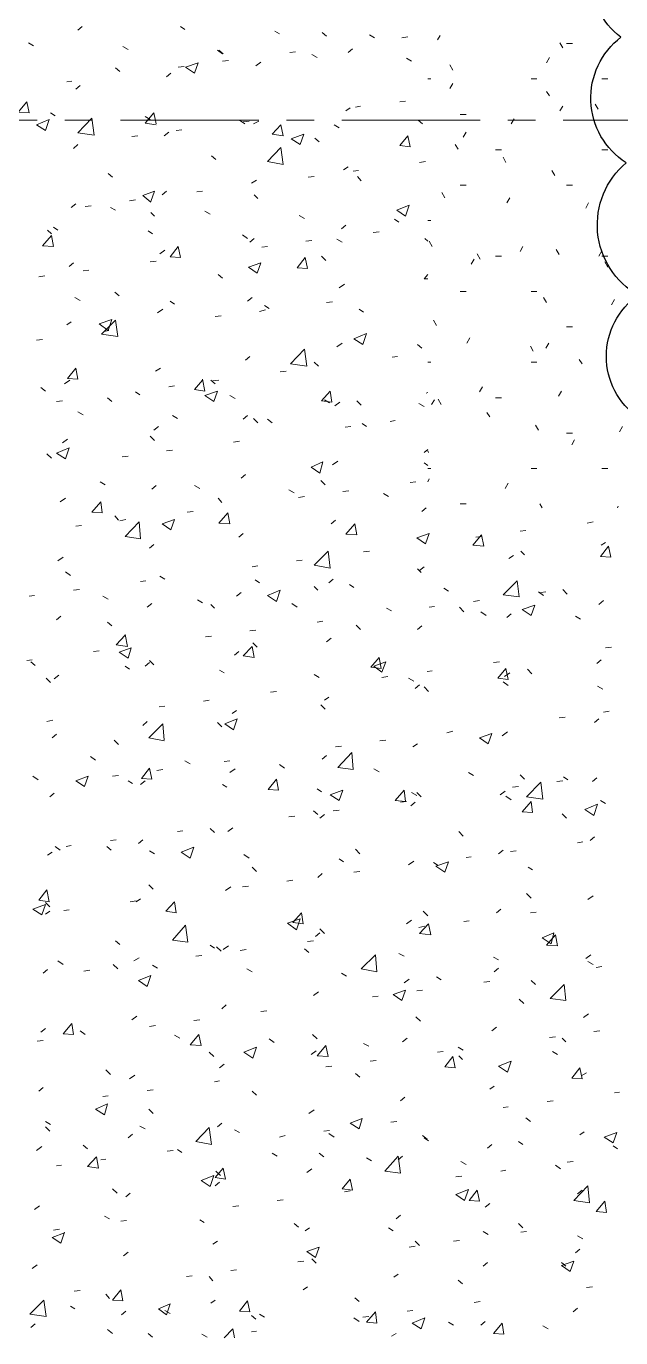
# Model space of a CAD drawing. Header units: inches. Extents: x -257 to 21868, y -296 to 108.
# Drawn here: x 78.38 to 83.75, y 10.07 to 21.92 of the extents above; entities that cross this region are included whole.
import ezdxf

# ---------------------------------------------------------------- set-up
doc = ezdxf.new("R2010")
doc.units = ezdxf.units.IN
doc.header["$MEASUREMENT"] = 0
doc.linetypes.add('CENTER', pattern=[2, 1.25, -0.25, 0.25, -0.25])
doc.layers.add('NSE-By_Others', color=8, linetype='Continuous', lineweight=0)
doc.layers.add('NSE-Grid', color=6, linetype='CENTER', lineweight=13)

msp = doc.modelspace()

# ---------------------------------------------------------------- linework, layer by layer
for points in [[(83.74801, 21.82438, -0.52056705), (83.77911, 22.92808, -0.52056705)], [(83.79468, 20.68959, -0.52056705), (83.74801, 21.82438, -0.52056705)], [(83.9035, 19.49261, -0.52056705), (83.79468, 20.68959, -0.52056705)], [(83.9035, 18.38891, -0.52056705), (83.9035, 19.49261, -0.52056705)]]:
    msp.add_lwpolyline(points, format="xyb")
at = {"layer": 'NSE-By_Others'}
for points in [[(78.84282, 21.88652), (78.88282, 21.91986)], [(79.76948, 21.91986), (79.80948, 21.89319)], [(80.62282, 21.87986), (80.66282, 21.85319)], [(81.04948, 21.86652), (81.08948, 21.83319)], [(81.47615, 21.84652), (81.52282, 21.81986)], [(81.76948, 21.81986), (81.82282, 21.82652)], [(82.11615, 21.83986), (82.08948, 21.79986)], [(78.39615, 21.77319), (78.44282, 21.74652)], [(79.24948, 21.73986), (79.29615, 21.71319)], [(80.10282, 21.70652), (80.14948, 21.67319)], [(80.11615, 21.70652), (80.15615, 21.67319)], [(80.75615, 21.68652), (80.80948, 21.69319)], [(81.28282, 21.68652), (81.32282, 21.71986)], [(83.22282, 21.72652), (83.19615, 21.77319)], [(83.25615, 21.76652), (83.30948, 21.76652)], [(80.14948, 21.60652), (80.20282, 21.61319)], [(80.44948, 21.56652), (80.49615, 21.59986)], [(80.95615, 21.66652), (81.00282, 21.63986)], [(81.80948, 21.63319), (81.85615, 21.60652)], [(82.22948, 21.52652), (82.20282, 21.57319)], [(83.10282, 21.63986), (83.07615, 21.59319)], [(79.18282, 21.54652), (79.22282, 21.51319)], [(79.64282, 21.46652), (79.68282, 21.49986)], [(79.74948, 21.55319), (79.80282, 21.55986)], [(78.74282, 21.41986), (78.78948, 21.42652)], [(78.82282, 21.35319), (78.86282, 21.38652)], [(82.00282, 21.44652), (82.02948, 21.44652)], [(82.22948, 21.40652), (82.20282, 21.35986)], [(82.93615, 21.44652), (82.98948, 21.44652)], [(83.10282, 21.29319), (83.07615, 21.33319)], [(83.57615, 21.44652), (83.62948, 21.44652)], [(81.74948, 21.23986), (81.80282, 21.24652)], [(83.54282, 21.17319), (83.51615, 21.21986)], [(78.59615, 21.13986), (78.63615, 21.11319)], [(79.54948, 21.03319), (79.44948, 21.04652), (79.52948, 21.13986), (79.54948, 21.03986)], [(79.44948, 21.10652), (79.49615, 21.07986)], [(81.26282, 21.15986), (81.30282, 21.18652)], [(81.34948, 21.19319), (81.39615, 21.19986)], [(82.29615, 21.12652), (82.34948, 21.12652)], [(83.22282, 21.19986), (83.19615, 21.15986)], [(79.72948, 20.97986), (79.78282, 20.98652)], [(80.30282, 21.07319), (80.34948, 21.03986)], [(80.33615, 21.05986), (80.38948, 21.06652)], [(80.42948, 21.03986), (80.47615, 21.06652)], [(81.15615, 21.03319), (81.20282, 21.00652)], [(81.91615, 21.07319), (81.95615, 21.03986)], [(82.78282, 21.08652), (82.75615, 21.03986)], [(79.32948, 20.92652), (79.38282, 20.93319)], [(79.62282, 20.93319), (79.66282, 20.96652)], [(80.98282, 20.91319), (81.02282, 20.87986)], [(82.34948, 20.96652), (82.32282, 20.91986)], [(78.80282, 20.81986), (78.84282, 20.85319)], [(80.04948, 20.75319), (80.08948, 20.71986)], [(82.27615, 20.81319), (82.24948, 20.85319)], [(82.61615, 20.80652), (82.66948, 20.80652)], [(82.70948, 20.69319), (82.68282, 20.73986)], [(83.57615, 20.80652), (83.62948, 20.80652)], [(81.24282, 20.62652), (81.28282, 20.65319)], [(81.32948, 20.61319), (81.37615, 20.61986)], [(81.92948, 20.69319), (81.98282, 20.69986)], [(83.14948, 20.57319), (83.12282, 20.61986)], [(79.11615, 20.59319), (79.15615, 20.55986)], [(80.40948, 20.50652), (80.45615, 20.53319)], [(80.92282, 20.55986), (80.97615, 20.56652)], [(81.36948, 20.56652), (81.40282, 20.52652)], [(79.50282, 20.33319), (79.42948, 20.39319), (79.53615, 20.43319), (79.50282, 20.33986)], [(79.60282, 20.39986), (79.64282, 20.43319)], [(79.91615, 20.42652), (79.96948, 20.43319)], [(80.43615, 20.39986), (80.46948, 20.36652)], [(82.15615, 20.37319), (82.12948, 20.41986)], [(82.29615, 20.48652), (82.34948, 20.48652)], [(83.25615, 20.48652), (83.30948, 20.48652)], [(78.78282, 20.28652), (78.82282, 20.31986)], [(78.90948, 20.29319), (78.96282, 20.29986)], [(79.13615, 20.28652), (79.18282, 20.25986)], [(79.30948, 20.34652), (79.36282, 20.35319)], [(82.74282, 20.37319), (82.71615, 20.32652)], [(83.45615, 20.32652), (83.42948, 20.27986)], [(79.50282, 20.23986), (79.53615, 20.20652)], [(79.98948, 20.25319), (80.03615, 20.22652)], [(80.84282, 20.21319), (80.88948, 20.18652)], [(81.70282, 20.17986), (81.74282, 20.15319)], [(82.00282, 20.16652), (82.02948, 20.16652)], [(78.56948, 20.07986), (78.60282, 20.04652)], [(78.62282, 20.10652), (78.66282, 20.07986)], [(79.47615, 20.07319), (79.51615, 20.04652)], [(80.32948, 20.03986), (80.37615, 20.00652)], [(81.22282, 20.09319), (81.26282, 20.12652)], [(81.50948, 20.05986), (81.56282, 20.06652)], [(80.39615, 19.97319), (80.43615, 20.00652)], [(80.50282, 19.92652), (80.55615, 19.93319)], [(80.90282, 19.97986), (80.95615, 19.98652)], [(81.18282, 19.99986), (81.22948, 19.97319)], [(81.97615, 20.00652), (82.00282, 19.97986)], [(82.04282, 19.93319), (82.01615, 19.97986)], [(82.86282, 19.93319), (82.83615, 19.88652)], [(79.49615, 19.79319), (79.54948, 19.79986)], [(79.58282, 19.86652), (79.62948, 19.89986)], [(81.04282, 19.84652), (81.08282, 19.80652)], [(82.42282, 19.81986), (82.39615, 19.77319)], [(82.47615, 19.81986), (82.44948, 19.86652)], [(82.61615, 19.84652), (82.66948, 19.84652)], [(83.18948, 19.85986), (83.16282, 19.90652)], [(83.57615, 19.89319), (83.54948, 19.84652)], [(83.57615, 19.84652), (83.62948, 19.84652)], [(83.62948, 19.74652), (83.60282, 19.79319)], [(78.76282, 19.75319), (78.80282, 19.78652)], [(78.88948, 19.71319), (78.94282, 19.71986)], [(80.10948, 19.67986), (80.14948, 19.64652)], [(82.00282, 19.63986), (81.96948, 19.63986), (82.00282, 19.67986)], [(78.48948, 19.65986), (78.54282, 19.66652)], [(81.20282, 19.55986), (81.24948, 19.59319)], [(78.81615, 19.47319), (78.86282, 19.44652)], [(79.17615, 19.51986), (79.21615, 19.48652)], [(79.67615, 19.43986), (79.71615, 19.41319)], [(80.37615, 19.43986), (80.41615, 19.47319)], [(82.29615, 19.52652), (82.34948, 19.52652)], [(82.93615, 19.52652), (82.98948, 19.52652)], [(83.07615, 19.42652), (83.04948, 19.47319)], [(83.68948, 19.45319), (83.66282, 19.40652)], [(79.56282, 19.33319), (79.60948, 19.36652)], [(80.48282, 19.34652), (80.53615, 19.35986)], [(80.52948, 19.39986), (80.56948, 19.37319)], [(81.08948, 19.42652), (81.14282, 19.43319)], [(81.38282, 19.36652), (81.42282, 19.33986)], [(78.74282, 19.22652), (78.78282, 19.25319)], [(80.08282, 19.29986), (80.13615, 19.30652)], [(82.08282, 19.21986), (82.05615, 19.26652)], [(83.25615, 19.20652), (83.30948, 19.20652)], [(78.46948, 19.08652), (78.52282, 19.09319)], [(79.07615, 19.16652), (79.12282, 19.17319)], [(82.38282, 19.10652), (82.35615, 19.05986)], [(81.18282, 19.02652), (81.22948, 19.05986)], [(81.90948, 19.04652), (81.94948, 19.01319)], [(82.95615, 18.98652), (82.92948, 19.03319)], [(83.09615, 19.05986), (83.06948, 19.01319)], [(80.35615, 18.90652), (80.39615, 18.93986)], [(80.97615, 18.88652), (81.01615, 18.85319)], [(81.68282, 18.93319), (81.72948, 18.93986)], [(82.00282, 18.88652), (82.02948, 18.88652)], [(82.93615, 18.88652), (82.98948, 18.88652)], [(83.39615, 18.87319), (83.36948, 18.91319)], [(78.72282, 18.69319), (78.76948, 18.72652)], [(79.54282, 18.80652), (79.58948, 18.83319)], [(79.96948, 18.73319), (79.98948, 18.62652), (79.89615, 18.63986), (79.96948, 18.72652)], [(80.04282, 18.72652), (80.08282, 18.69319)], [(80.06282, 18.71986), (80.11615, 18.72652)], [(80.66948, 18.79986), (80.72282, 18.80652)], [(78.50948, 18.65986), (78.54948, 18.62652)], [(79.36282, 18.61986), (79.40282, 18.59319)], [(79.66282, 18.66652), (79.71615, 18.67319)], [(81.98948, 18.60652), (82.00282, 18.61319)], [(82.49615, 18.66652), (82.46948, 18.61986)], [(83.20948, 18.62652), (83.18282, 18.57986)], [(78.64948, 18.53319), (78.70282, 18.53986)], [(79.10948, 18.56652), (79.14948, 18.53319)], [(80.21615, 18.58652), (80.26282, 18.55986)], [(81.06948, 18.54652), (81.11615, 18.51986)], [(81.16282, 18.49319), (81.20948, 18.52652)], [(81.36282, 18.53986), (81.40282, 18.49986)], [(81.92282, 18.51319), (81.96948, 18.48652)], [(82.06282, 18.54652), (82.03615, 18.50652)], [(82.12282, 18.50652), (82.09615, 18.55319)], [(82.61615, 18.56652), (82.66948, 18.56652)], [(78.84282, 18.43986), (78.88948, 18.41319)], [(79.69615, 18.40652), (79.74282, 18.37986)], [(80.33615, 18.37319), (80.37615, 18.40652)], [(80.42948, 18.37986), (80.46948, 18.33986)], [(80.55615, 18.37319), (80.59615, 18.33986)], [(82.56282, 18.39319), (82.53615, 18.43319)], [(79.52948, 18.27319), (79.56948, 18.30652)], [(81.25615, 18.29986), (81.30948, 18.30652)], [(81.40948, 18.33319), (81.44948, 18.30652)], [(81.66282, 18.35319), (81.70948, 18.35986)], [(83.00282, 18.27319), (82.97615, 18.31986)], [(83.76282, 18.30652), (83.73615, 18.25986)], [(78.70282, 18.15986), (78.74948, 18.19319)], [(79.49615, 18.21986), (79.53615, 18.17986)], [(80.24948, 18.16652), (80.30282, 18.17319)], [(83.25615, 18.24652), (83.30948, 18.24652)], [(83.32948, 18.18652), (83.30282, 18.13986)], [(78.56282, 18.05986), (78.60282, 18.01986)], [(79.24282, 18.03319), (79.29615, 18.03986)], [(79.64282, 18.08652), (79.69615, 18.09319)], [(81.96948, 18.07319), (82.00282, 18.09986)], [(82.00948, 18.07319), (82.00282, 18.08652)], [(81.14282, 17.95986), (81.18948, 17.99319)], [(81.96948, 17.97986), (82.00282, 17.95319)], [(82.00282, 17.92652), (82.02948, 17.92652)], [(82.93615, 17.92652), (82.98948, 17.92652)], [(83.57615, 17.92652), (83.62948, 17.92652)], [(79.04282, 17.80652), (79.08948, 17.77986)], [(80.31615, 17.83986), (80.35615, 17.87319)], [(81.03615, 17.81986), (81.07615, 17.77986)], [(81.84282, 17.79986), (81.89615, 17.80652)], [(82.01615, 17.83319), (82.00282, 17.80652)], [(82.72948, 17.79319), (82.70282, 17.74652)], [(78.68282, 17.62652), (78.72948, 17.65986)], [(79.50948, 17.73986), (79.54948, 17.77319)], [(79.89615, 17.77319), (79.94282, 17.74652)], [(80.10948, 17.65986), (80.14282, 17.61986)], [(80.74948, 17.73319), (80.79615, 17.70652)], [(80.83615, 17.66652), (80.88948, 17.67319)], [(81.23615, 17.71986), (81.28948, 17.72652)], [(81.60282, 17.69986), (81.64948, 17.67319)], [(79.82948, 17.53319), (79.88282, 17.53986)], [(81.94948, 17.53986), (81.98948, 17.57319)], [(82.29615, 17.60652), (82.34948, 17.60652)], [(83.03615, 17.57319), (83.01615, 17.60652)], [(83.72282, 17.58652), (83.71615, 17.57319)], [(79.17615, 17.49986), (79.20948, 17.45986)], [(79.22282, 17.45319), (79.27615, 17.46652)], [(81.12948, 17.42652), (81.16948, 17.45986)], [(83.44282, 17.43319), (83.49615, 17.44652)], [(78.82282, 17.40652), (78.87615, 17.41319)], [(80.29615, 17.30652), (80.33615, 17.33986)], [(82.43615, 17.30652), (82.48948, 17.31319)], [(82.83615, 17.35986), (82.88948, 17.36652)], [(79.48948, 17.20652), (79.52948, 17.23986)], [(83.56948, 17.23319), (83.60948, 17.25986)], [(78.66282, 17.09319), (78.70948, 17.12652)], [(80.81615, 17.09319), (80.86948, 17.09986)], [(81.42282, 17.17319), (81.47615, 17.17986)], [(82.73615, 17.11319), (82.77615, 17.13986)], [(82.84282, 17.17986), (82.87615, 17.14652)], [(78.72948, 16.99319), (78.77615, 16.95986)], [(79.58282, 16.95319), (79.62948, 16.92652)], [(80.41615, 17.03986), (80.46948, 17.04652)], [(81.90948, 17.01986), (81.94282, 16.98652)], [(81.92948, 17.00652), (81.96948, 17.03986)], [(78.80282, 16.82652), (78.85615, 16.83319)], [(79.40948, 16.90652), (79.45615, 16.91319)], [(80.44282, 16.91986), (80.48282, 16.89319)], [(80.97615, 16.85986), (81.00948, 16.82652)], [(81.10948, 16.89319), (81.14948, 16.92652)], [(81.29615, 16.87986), (81.33615, 16.85319)], [(82.14948, 16.84652), (82.18948, 16.81986)], [(83.22282, 16.83319), (83.26282, 16.79319)], [(78.40282, 16.77319), (78.44948, 16.77986)], [(79.06948, 16.77319), (79.11615, 16.74652)], [(79.92282, 16.73986), (79.96948, 16.71319)], [(80.27615, 16.77319), (80.31615, 16.80652)], [(82.41615, 16.72652), (82.46948, 16.73319)], [(83.00282, 16.81319), (83.04948, 16.77986)], [(83.02282, 16.80652), (83.06948, 16.81319)], [(83.54948, 16.69986), (83.58948, 16.73319)], [(78.64948, 16.55986), (78.68948, 16.59319)], [(79.46948, 16.67319), (79.50948, 16.70652)], [(80.04282, 16.69986), (80.07615, 16.66652)], [(80.77615, 16.70652), (80.82282, 16.67319)], [(81.62948, 16.66652), (81.67615, 16.63986)], [(82.01615, 16.67319), (82.06282, 16.67986)], [(82.28948, 16.67319), (82.32948, 16.63319)], [(82.48282, 16.63319), (82.52948, 16.59986)], [(82.71615, 16.57986), (82.75615, 16.61319)], [(83.33615, 16.59319), (83.38282, 16.56652)], [(79.10948, 16.53986), (79.14948, 16.50652)], [(81.00282, 16.53986), (81.05615, 16.54652)], [(81.35615, 16.51319), (81.39615, 16.47319)], [(81.90948, 16.47319), (81.94948, 16.50652)], [(79.26948, 16.42652), (79.28948, 16.31986), (79.18948, 16.33319), (79.26948, 16.41986)], [(79.99615, 16.40652), (80.04948, 16.41319)], [(80.39615, 16.45986), (80.44948, 16.46652)], [(80.42282, 16.35319), (80.46282, 16.31319)], [(81.08948, 16.35986), (81.12948, 16.39319)], [(78.98282, 16.27319), (79.03615, 16.27986)], [(80.25615, 16.23986), (80.29615, 16.27319)], [(83.60948, 16.30652), (83.66282, 16.31319)], [(78.38282, 16.19319), (78.42948, 16.19986)], [(78.41615, 16.17986), (78.45615, 16.14652)], [(79.26948, 16.13986), (79.30948, 16.11319)], [(79.44948, 16.13986), (79.48948, 16.17319)], [(79.48948, 16.19319), (79.52948, 16.15319)], [(82.59615, 16.17319), (82.64948, 16.17986)], [(83.52948, 16.16652), (83.56948, 16.19986)], [(78.55615, 16.03319), (78.59615, 15.99319)], [(78.62948, 16.02652), (78.66948, 16.05986)], [(80.12282, 16.10652), (80.16282, 16.07986)], [(80.97615, 16.06652), (81.02282, 16.03986)], [(81.58948, 16.03986), (81.64282, 16.04652)], [(81.82948, 16.03319), (81.87615, 16.00652)], [(81.99615, 16.09319), (82.04282, 16.09986)], [(82.68282, 15.99986), (82.72948, 15.96652)], [(82.69615, 16.04652), (82.74282, 16.07986)], [(82.90282, 16.11319), (82.94282, 16.07319)], [(80.58282, 15.90652), (80.63615, 15.91319)], [(81.88948, 15.93986), (81.92948, 15.97319)], [(81.96948, 15.95319), (82.00948, 15.91319)], [(83.53615, 15.95986), (83.58282, 15.93319)], [(79.57615, 15.77319), (79.62948, 15.77986)], [(79.97615, 15.82652), (80.02948, 15.83319)], [(81.03615, 15.79319), (81.07615, 15.75319)], [(81.06948, 15.83319), (81.10948, 15.85986)], [(78.56282, 15.63986), (78.61615, 15.65319)], [(80.23615, 15.71319), (80.27615, 15.73986)], [(83.18948, 15.67319), (83.24282, 15.67986)], [(83.50948, 15.63319), (83.54948, 15.66652)], [(83.58948, 15.72652), (83.64282, 15.73319)], [(78.60948, 15.49319), (78.64948, 15.52652)], [(79.42948, 15.60652), (79.46948, 15.63986)], [(79.62282, 15.46652), (79.48282, 15.49319), (79.60948, 15.61986), (79.62282, 15.47319)], [(80.10282, 15.63319), (80.14282, 15.59319)], [(82.17615, 15.53986), (82.22948, 15.55319)], [(82.67615, 15.51319), (82.72282, 15.54652)], [(79.16948, 15.47319), (79.20948, 15.43319)], [(81.16948, 15.41319), (81.22282, 15.41986)], [(81.56948, 15.46652), (81.62282, 15.47319)], [(81.86948, 15.41319), (81.90948, 15.43986)], [(78.95615, 15.32652), (79.00282, 15.29319)], [(79.80948, 15.28652), (79.85615, 15.25986)], [(80.16282, 15.27986), (80.21615, 15.28652)], [(81.04948, 15.29986), (81.08948, 15.33319)], [(79.55615, 15.19986), (79.60948, 15.20652)], [(80.21615, 15.17986), (80.26282, 15.21319)], [(80.66282, 15.25319), (80.70948, 15.21986)], [(81.51615, 15.21319), (81.56282, 15.18652)], [(82.36948, 15.17986), (82.41615, 15.15319)], [(78.43615, 15.14652), (78.48282, 15.11319)], [(79.15615, 15.14652), (79.20948, 15.15319)], [(79.29615, 15.10652), (79.33615, 15.07986)], [(79.40948, 15.07319), (79.44948, 15.10652)], [(80.14948, 15.07319), (80.18948, 15.04652)], [(82.76948, 15.04652), (82.82282, 15.05319)], [(82.83615, 15.15986), (82.87615, 15.11986)], [(83.16948, 15.09986), (83.22282, 15.10652)], [(83.22948, 15.13986), (83.26948, 15.11319)], [(83.48948, 15.09986), (83.52948, 15.13319)], [(78.58948, 14.95986), (78.62948, 14.99319)], [(81.00282, 15.03319), (81.04282, 15.00652)], [(81.85615, 14.99986), (81.90282, 14.97319)], [(81.90282, 14.99986), (81.94282, 14.95986)], [(82.65615, 14.97986), (82.70282, 15.01319)], [(82.70948, 14.96652), (82.75615, 14.93319)], [(80.96948, 14.83319), (81.00948, 14.79986)], [(81.14948, 14.83319), (81.20282, 14.83986)], [(81.75615, 14.91319), (81.80948, 14.91986)], [(81.84948, 14.87986), (81.88948, 14.91319)], [(83.56282, 14.92652), (83.60948, 14.89986)], [(80.74948, 14.77986), (80.80282, 14.78652)], [(81.02948, 14.76652), (81.06948, 14.79986)], [(83.21615, 14.80652), (83.25615, 14.76652)], [(79.74282, 14.64652), (79.78948, 14.65319)], [(80.03615, 14.67319), (80.07615, 14.63986)], [(80.19615, 14.64652), (80.24282, 14.67986)], [(82.28282, 14.64652), (82.32282, 14.60652)], [(83.46948, 14.56652), (83.50948, 14.59986)], [(78.56948, 14.43319), (78.60948, 14.45986)], [(78.63615, 14.51319), (78.68282, 14.47986)], [(78.73615, 14.51319), (78.78282, 14.51986)], [(79.10282, 14.51319), (79.14282, 14.47986)], [(79.13615, 14.56652), (79.18948, 14.57319)], [(79.38948, 14.53986), (79.42948, 14.57319)], [(79.48948, 14.47319), (79.53615, 14.44652)], [(81.34948, 14.48652), (81.38948, 14.44652)], [(82.64282, 14.44652), (82.68282, 14.47986)], [(82.74948, 14.46652), (82.80282, 14.47319)], [(83.35615, 14.54652), (83.40282, 14.55319)], [(80.34282, 14.43986), (80.38948, 14.40652)], [(81.20282, 14.39986), (81.24282, 14.37319)], [(81.82948, 14.34652), (81.87615, 14.37986)], [(82.05615, 14.36652), (82.09615, 14.33986)], [(82.34948, 14.41319), (82.39615, 14.41986)], [(80.41615, 14.32652), (80.45615, 14.28652)], [(81.00948, 14.23319), (81.04948, 14.26652)], [(81.33615, 14.27986), (81.38948, 14.28652)], [(82.90948, 14.32652), (82.94948, 14.29986)], [(79.48282, 14.16652), (79.52282, 14.12652)], [(80.17615, 14.11319), (80.22282, 14.14652)], [(80.32948, 14.14652), (80.38282, 14.15319)], [(80.72948, 14.19986), (80.78282, 14.20652)], [(78.54948, 14.00652), (78.58948, 13.96652)], [(79.31615, 14.01319), (79.36948, 14.01986)], [(79.36948, 14.01319), (79.40948, 14.03986)], [(82.89615, 14.08652), (82.93615, 14.04652)], [(83.44948, 14.03319), (83.49615, 14.06652)], [(78.54948, 13.89986), (78.58948, 13.92652)], [(78.71615, 13.93319), (78.76282, 13.93986)], [(81.96282, 13.92652), (82.00282, 13.88652)], [(82.62282, 13.91319), (82.66282, 13.94652)], [(82.92948, 13.91319), (82.98282, 13.91986)], [(81.02948, 13.76652), (81.06948, 13.72652)], [(81.80948, 13.81319), (81.85615, 13.84652)], [(81.92282, 13.77986), (81.97615, 13.79319)], [(82.32948, 13.83319), (82.37615, 13.83986)], [(79.18282, 13.65986), (79.22282, 13.62652)], [(80.91615, 13.65319), (80.96948, 13.65986)], [(80.98948, 13.69986), (81.02948, 13.73319)], [(79.90948, 13.51986), (79.96282, 13.52652)], [(80.03615, 13.61986), (80.07615, 13.59319)], [(80.09615, 13.60652), (80.13615, 13.56652)], [(80.15615, 13.57986), (80.20282, 13.61319)], [(80.30948, 13.57319), (80.36282, 13.57986)], [(80.88948, 13.58652), (80.92948, 13.55319)], [(81.74282, 13.54652), (81.78948, 13.51986)], [(82.59615, 13.51319), (82.64282, 13.48652)], [(83.42948, 13.49986), (83.47615, 13.53319)], [(78.52948, 13.36652), (78.56948, 13.39986)], [(78.66282, 13.47986), (78.70948, 13.44652)], [(78.89615, 13.38652), (78.94948, 13.39319)], [(79.16282, 13.44652), (79.20282, 13.40652)], [(79.34948, 13.47986), (79.39615, 13.50652)], [(79.51615, 13.43986), (79.56282, 13.41319)], [(80.36948, 13.40652), (80.41615, 13.37986)], [(82.60282, 13.37986), (82.64282, 13.41319)], [(83.44948, 13.47319), (83.49615, 13.44652)], [(83.52282, 13.41986), (83.57615, 13.42652)], [(81.22282, 13.36652), (81.26948, 13.33986)], [(81.78948, 13.27986), (81.83615, 13.31319)], [(82.08282, 13.33319), (82.12282, 13.30652)], [(82.50948, 13.28652), (82.56282, 13.29319)], [(82.93615, 13.29986), (82.97615, 13.26652)], [(80.96948, 13.16652), (81.01615, 13.19986)], [(81.50282, 13.15319), (81.55615, 13.15986)], [(81.90282, 13.20652), (81.95615, 13.21319)], [(80.14282, 13.04652), (80.18282, 13.07986)], [(82.82948, 13.13319), (82.86948, 13.09319)], [(79.32948, 12.94652), (79.37615, 12.97986)], [(79.88948, 12.93986), (79.94282, 12.94652)], [(80.49615, 13.01986), (80.54948, 13.02652)], [(81.89615, 12.97319), (81.93615, 12.93319)], [(83.40948, 12.96652), (83.45615, 12.99986)], [(78.50948, 12.83319), (78.54948, 12.86652)], [(78.86282, 12.84652), (78.90948, 12.81319)], [(79.48948, 12.88652), (79.54282, 12.89319)], [(79.71615, 12.80652), (79.76282, 12.77986)], [(80.96282, 12.81319), (81.00282, 12.77319)], [(82.58282, 12.84652), (82.62282, 12.87986)], [(83.50282, 12.83986), (83.55615, 12.84652)], [(78.47615, 12.75319), (78.52948, 12.75986)], [(80.56948, 12.77319), (80.61615, 12.73986)], [(81.42282, 12.73319), (81.46948, 12.70652)], [(81.77615, 12.74652), (81.81615, 12.77986)], [(82.27615, 12.69986), (82.32282, 12.67319)], [(83.10282, 12.78652), (83.15615, 12.79319)], [(83.21615, 12.77986), (83.24948, 12.74652)], [(80.02948, 12.65319), (80.06948, 12.61319)], [(80.94948, 12.63319), (80.99615, 12.66652)], [(81.48282, 12.57319), (81.53615, 12.57986)], [(82.08948, 12.65319), (82.14282, 12.65986)], [(82.28282, 12.61986), (82.31615, 12.58652)], [(83.12948, 12.65986), (83.17615, 12.63319)], [(79.09615, 12.49319), (79.13615, 12.45319)], [(79.30948, 12.41319), (79.35615, 12.44652)], [(80.12282, 12.51319), (80.16282, 12.54652)], [(81.08282, 12.51986), (81.13615, 12.52652)], [(81.34948, 12.45986), (81.38948, 12.42652)], [(83.38948, 12.43986), (83.43615, 12.46652)], [(78.48948, 12.29986), (78.52948, 12.33319)], [(80.07615, 12.38652), (80.12282, 12.39319)], [(82.56282, 12.31986), (82.60282, 12.34652)], [(79.06948, 12.25319), (79.11615, 12.25986)], [(79.46948, 12.30652), (79.52282, 12.31319)], [(80.41615, 12.29986), (80.45615, 12.26652)], [(81.75615, 12.21319), (81.79615, 12.24652)], [(83.08282, 12.20652), (83.13615, 12.21319)], [(83.68948, 12.28652), (83.73615, 12.29319)], [(79.48282, 12.13986), (79.52282, 12.09986)], [(80.92948, 12.09986), (80.97615, 12.13319)], [(82.68282, 12.15319), (82.72948, 12.15986)], [(78.54948, 12.02652), (78.59615, 11.99986)], [(78.54948, 11.97986), (78.58948, 11.93986)], [(79.40282, 11.98652), (79.44948, 11.95986)], [(80.10282, 11.97986), (80.14282, 12.01319)], [(81.66948, 12.01986), (81.72282, 12.02652)], [(82.88948, 12.05986), (82.92948, 12.02652)], [(79.29615, 11.87986), (79.33615, 11.91319)], [(80.25615, 11.95319), (80.30282, 11.92652)], [(80.66282, 11.88652), (80.71615, 11.89986)], [(81.06282, 11.93986), (81.11615, 11.94652)], [(81.10948, 11.91986), (81.15615, 11.88652)], [(81.95615, 11.89986), (81.99615, 11.86652)], [(81.96948, 11.87986), (82.00948, 11.85319)], [(83.37615, 11.90652), (83.41615, 11.93319)], [(78.46948, 11.76652), (78.51615, 11.79986)], [(78.88948, 11.81319), (78.92948, 11.77986)], [(79.64948, 11.75986), (79.70282, 11.76652)], [(79.74282, 11.77319), (79.78282, 11.74652)], [(80.59615, 11.73986), (80.64282, 11.71319)], [(81.02282, 11.73986), (81.06282, 11.70652)], [(82.54282, 11.78652), (82.58282, 11.81986)], [(82.82282, 11.84652), (82.86282, 11.81986)], [(83.67615, 11.80652), (83.71615, 11.77986)], [(78.64948, 11.62652), (78.69615, 11.63319)], [(79.04948, 11.67986), (79.09615, 11.68652)], [(81.44948, 11.69986), (81.49615, 11.67319)], [(81.73615, 11.67986), (81.77615, 11.71319)], [(82.30282, 11.66652), (82.34948, 11.63986)], [(83.15615, 11.63319), (83.20282, 11.59986)], [(83.26282, 11.65986), (83.31615, 11.66652)], [(80.08948, 11.57986), (80.12948, 11.53986)], [(80.90948, 11.56652), (80.95615, 11.59986)], [(82.25615, 11.52652), (82.30948, 11.53319)], [(82.66282, 11.57986), (82.70948, 11.58652)], [(79.15615, 11.41986), (79.19615, 11.37986)], [(79.27615, 11.34652), (79.31615, 11.37986)], [(80.08282, 11.44652), (80.12282, 11.47986)], [(81.24948, 11.39319), (81.30282, 11.39986)], [(83.35615, 11.37319), (83.39615, 11.40652)], [(78.44948, 11.23319), (78.49615, 11.26652)], [(80.24282, 11.25986), (80.29615, 11.26652)], [(80.64282, 11.31319), (80.69615, 11.31986)], [(82.52282, 11.25319), (82.56282, 11.28652)], [(79.08282, 11.17319), (79.12948, 11.14652)], [(79.94282, 11.13986), (79.98282, 11.11319)], [(81.71615, 11.14652), (81.75615, 11.17986)], [(78.72282, 11.02652), (78.68948, 10.92652), (78.60948, 10.97986), (78.72282, 11.01986)], [(78.62282, 11.04652), (78.67615, 11.05319)], [(79.22948, 11.12652), (79.28282, 11.13319)], [(80.79615, 11.10652), (80.83615, 11.07319)], [(80.89615, 11.03986), (80.93615, 11.06652)], [(81.64948, 11.06652), (81.68948, 11.03986)], [(82.50282, 11.03319), (82.54948, 11.00652)], [(82.82282, 11.10652), (82.86282, 11.06652)], [(82.84282, 11.02652), (82.89615, 11.03319)], [(80.06282, 10.91986), (80.10282, 10.94652)], [(81.88948, 10.94652), (81.92948, 10.90652)], [(82.23615, 10.94652), (82.28948, 10.95319)], [(83.35615, 10.99319), (83.40282, 10.96652)], [(79.25615, 10.81319), (79.29615, 10.84652)], [(80.95615, 10.78652), (80.99615, 10.74652)], [(81.83615, 10.89319), (81.88948, 10.89986)], [(83.33615, 10.83986), (83.37615, 10.87319)], [(78.42948, 10.69986), (78.47615, 10.73319)], [(80.22282, 10.67986), (80.27615, 10.68652)], [(80.82948, 10.75986), (80.88282, 10.76652)], [(82.50282, 10.71986), (82.54282, 10.75319)], [(83.20948, 10.75319), (83.24948, 10.71986)], [(79.82282, 10.62652), (79.87615, 10.63319)], [(80.02948, 10.62652), (80.06282, 10.58652)], [(81.69615, 10.61986), (81.73615, 10.64652)], [(82.27615, 10.59319), (82.31615, 10.55986)], [(78.80948, 10.49319), (78.86282, 10.49986)], [(79.09615, 10.46652), (79.12948, 10.42652)], [(80.87615, 10.50652), (80.91615, 10.53319)], [(81.34282, 10.43319), (81.38282, 10.39986)], [(83.43615, 10.52652), (83.48948, 10.53319)], [(78.77615, 10.35986), (78.81615, 10.33319)], [(79.23615, 10.27986), (79.27615, 10.31319)], [(79.62948, 10.31986), (79.67615, 10.29319)], [(80.04282, 10.38652), (80.08282, 10.41319)], [(81.81615, 10.31319), (81.86948, 10.31986)], [(82.42282, 10.39319), (82.47615, 10.39986)], [(83.31615, 10.30652), (83.35615, 10.33986)], [(78.41615, 10.16652), (78.45615, 10.19986)], [(80.40948, 10.27319), (80.44948, 10.23986)], [(80.48282, 10.28652), (80.52948, 10.25986)], [(81.33615, 10.25319), (81.38282, 10.21986)], [(81.41615, 10.25986), (81.46948, 10.26652)], [(82.18948, 10.21319), (82.23615, 10.18652)], [(82.48282, 10.18652), (82.52282, 10.21986)], [(79.10948, 10.14652), (79.15615, 10.11319)], [(79.47615, 10.11319), (79.51615, 10.07986)], [(79.96282, 10.10652), (80.00948, 10.07986)], [(80.16282, 10.07319), (80.24282, 10.15319), (80.25615, 10.07319)], [(80.40948, 10.12652), (80.45615, 10.13319)], [(81.67615, 10.08652), (81.71615, 10.11319)], [(83.04282, 10.17986), (83.08948, 10.15319)]]:
    msp.add_lwpolyline(points, dxfattribs=at)
for points in [[(79.92948, 21.59319), (79.89615, 21.49986), (79.81615, 21.55319)], [(78.38282, 21.23986), (78.40282, 21.13986), (78.30282, 21.14652)], [(78.98948, 20.93986), (78.84282, 20.95986), (78.96948, 21.09319)], [(78.58282, 21.07986), (78.54948, 20.97986), (78.46948, 21.03319)], [(80.67615, 21.03319), (80.69615, 20.93319), (80.59615, 20.94652)], [(80.88282, 20.94652), (80.84948, 20.85319), (80.76948, 20.90652)], [(81.82282, 20.93319), (81.84282, 20.83319), (81.74948, 20.84652)], [(80.69615, 20.67319), (80.55615, 20.69986), (80.67615, 20.82652)], [(81.83615, 20.30652), (81.80282, 20.20652), (81.72282, 20.25986)], [(78.60282, 20.03319), (78.62282, 19.93319), (78.52282, 19.93986)], [(79.74948, 19.93319), (79.76948, 19.83319), (79.67615, 19.83986)], [(80.89615, 19.83319), (80.91615, 19.73319), (80.82282, 19.73986)], [(80.49615, 19.78652), (80.46282, 19.69319), (80.38282, 19.74652)], [(79.14948, 19.27319), (79.11615, 19.17319), (79.03615, 19.23319)], [(79.20282, 19.11986), (79.05615, 19.13986), (79.18282, 19.26652)], [(81.44948, 19.14652), (81.41615, 19.04652), (81.33615, 19.09986)], [(80.90948, 18.85319), (80.76282, 18.87319), (80.88948, 19.00652)], [(78.82282, 18.83319), (78.84282, 18.73319), (78.74948, 18.73986)], [(80.10282, 18.62652), (80.06948, 18.53319), (79.98948, 18.58652)], [(81.12282, 18.62652), (81.13615, 18.52652), (81.04282, 18.53986)], [(78.76282, 18.11319), (78.72948, 18.01319), (78.64948, 18.06652)], [(81.05615, 17.98652), (81.02948, 17.88652), (80.94948, 17.93986)], [(79.04948, 17.62652), (79.06282, 17.52652), (78.96948, 17.53319)], [(79.40948, 17.29319), (79.26948, 17.31319), (79.39615, 17.44652)], [(79.71615, 17.46652), (79.68282, 17.37319), (79.60282, 17.42652)], [(80.19615, 17.52652), (80.21615, 17.42652), (80.11615, 17.43319)], [(81.34282, 17.42652), (81.36282, 17.32652), (81.26282, 17.33319)], [(82.01615, 17.33986), (81.98282, 17.24652), (81.90282, 17.29986)], [(82.48948, 17.32652), (82.50948, 17.22652), (82.40948, 17.23319)], [(83.63615, 17.22652), (83.65615, 17.12652), (83.56282, 17.13319)], [(81.12282, 17.02652), (80.97615, 17.05319), (81.10282, 17.17986)], [(82.82948, 16.76652), (82.68282, 16.78652), (82.80948, 16.91319)], [(80.66948, 16.82652), (80.63615, 16.72652), (80.55615, 16.77986)], [(82.96948, 16.69319), (82.93615, 16.59986), (82.85615, 16.65319)], [(79.32282, 16.30652), (79.29615, 16.21319), (79.21615, 16.26652)], [(80.41615, 16.31986), (80.43615, 16.21986), (80.33615, 16.23319)], [(81.56282, 16.21986), (81.58282, 16.11986), (81.48948, 16.13319)], [(81.62282, 16.17986), (81.58948, 16.08652), (81.51615, 16.13986)], [(82.70948, 16.11986), (82.72948, 16.01986), (82.63615, 16.03319)], [(80.28282, 15.66652), (80.24948, 15.56652), (80.16948, 15.61986)], [(82.58282, 15.53319), (82.54948, 15.43986), (82.46948, 15.49319)], [(81.32948, 15.20652), (81.18948, 15.22652), (81.31615, 15.35986)], [(79.48948, 15.21986), (79.50948, 15.11986), (79.41615, 15.12652)], [(78.93615, 15.14652), (78.90282, 15.05319), (78.82282, 15.10652)], [(80.63615, 15.11986), (80.65615, 15.01986), (80.56282, 15.02652)], [(83.04282, 14.93986), (82.89615, 14.95986), (83.02282, 15.09319)], [(81.23615, 15.01986), (81.20282, 14.92652), (81.12282, 14.97986)], [(81.78948, 15.01986), (81.80282, 14.91986), (81.70948, 14.92652)], [(82.93615, 14.91986), (82.94948, 14.81986), (82.85615, 14.82652)], [(83.53615, 14.89319), (83.50282, 14.79319), (83.42282, 14.84652)], [(79.88948, 14.50652), (79.85615, 14.40652), (79.77615, 14.45986)], [(82.18948, 14.37319), (82.15615, 14.27986), (82.07615, 14.33319)], [(78.56282, 14.11986), (78.58282, 14.01319), (78.48948, 14.02652)], [(78.54948, 13.98652), (78.51615, 13.89319), (78.43615, 13.94652)], [(79.71615, 14.01319), (79.72948, 13.91319), (79.63615, 13.92652)], [(80.86282, 13.91319), (80.87615, 13.81319), (80.78282, 13.82652)], [(79.83615, 13.64652), (79.69615, 13.66652), (79.81615, 13.79986)], [(80.84948, 13.85986), (80.81615, 13.75986), (80.73615, 13.81986)], [(82.00948, 13.81319), (82.02948, 13.71319), (81.92948, 13.72652)], [(83.14282, 13.73319), (83.11615, 13.63319), (83.03615, 13.68652)], [(83.15615, 13.71319), (83.17615, 13.61319), (83.07615, 13.61986)], [(81.54282, 13.37986), (81.40282, 13.40652), (81.52948, 13.53319)], [(79.50282, 13.34652), (79.46948, 13.24652), (79.38948, 13.29986)], [(81.80282, 13.21319), (81.76948, 13.11986), (81.68948, 13.17319)], [(83.24948, 13.11986), (83.10948, 13.13986), (83.23615, 13.26652)], [(78.78948, 12.91319), (78.80282, 12.81319), (78.70948, 12.81986)], [(79.93615, 12.81319), (79.95615, 12.71319), (79.85615, 12.71986)], [(80.45615, 12.69986), (80.42282, 12.59986), (80.34282, 12.65319)], [(81.08282, 12.71319), (81.10282, 12.61319), (81.00282, 12.61986)], [(82.22948, 12.61319), (82.24948, 12.51319), (82.15615, 12.51986)], [(82.75615, 12.57319), (82.72282, 12.47319), (82.64282, 12.52652)], [(83.37615, 12.51319), (83.39615, 12.41319), (83.30282, 12.41986)], [(79.10948, 12.18652), (79.08282, 12.08652), (79.00282, 12.13986)], [(80.04948, 11.81986), (79.90948, 11.84652), (80.02948, 11.97319)], [(81.40948, 12.05319), (81.38282, 11.95986), (81.30282, 12.01319)], [(83.70948, 11.92652), (83.67615, 11.83319), (83.59615, 11.88652)], [(79.00948, 11.70652), (79.02948, 11.60652), (78.92948, 11.61986)], [(81.75615, 11.55986), (81.61615, 11.57986), (81.73615, 11.71319)], [(80.06948, 11.53986), (80.03615, 11.43986), (79.95615, 11.49319)], [(80.15615, 11.60652), (80.17615, 11.50652), (80.08282, 11.51986)], [(81.30282, 11.50652), (81.32282, 11.40652), (81.22948, 11.41986)], [(82.36948, 11.41319), (82.33615, 11.31319), (82.25615, 11.36652)], [(82.44948, 11.40652), (82.46948, 11.30652), (82.37615, 11.31319)], [(83.46282, 11.29319), (83.32282, 11.31319), (83.44948, 11.44652)], [(83.60282, 11.30652), (83.61615, 11.20652), (83.52282, 11.21319)], [(81.02282, 10.89319), (80.98948, 10.79986), (80.90948, 10.85319)], [(83.32282, 10.76652), (83.28948, 10.67319), (83.20948, 10.72652)], [(79.22948, 10.50652), (79.24948, 10.40652), (79.15615, 10.41319)], [(78.55615, 10.26652), (78.40948, 10.28652), (78.53615, 10.41319)], [(79.67615, 10.37986), (79.64282, 10.27986), (79.56948, 10.33319)], [(80.37615, 10.40652), (80.39615, 10.30652), (80.30282, 10.31319)], [(81.52948, 10.30652), (81.54282, 10.20652), (81.44948, 10.21319)], [(81.97615, 10.25319), (81.94282, 10.15319), (81.86282, 10.20652)], [(82.67615, 10.20652), (82.68948, 10.10652), (82.59615, 10.11319)]]:
    msp.add_lwpolyline(points, close=True, dxfattribs=at)
at = {"layer": 'NSE-Grid'}
msp.add_line((100.47615, 21.07319), (70.52948, 21.07319), dxfattribs=at)

doc.saveas('drawing.dxf')
